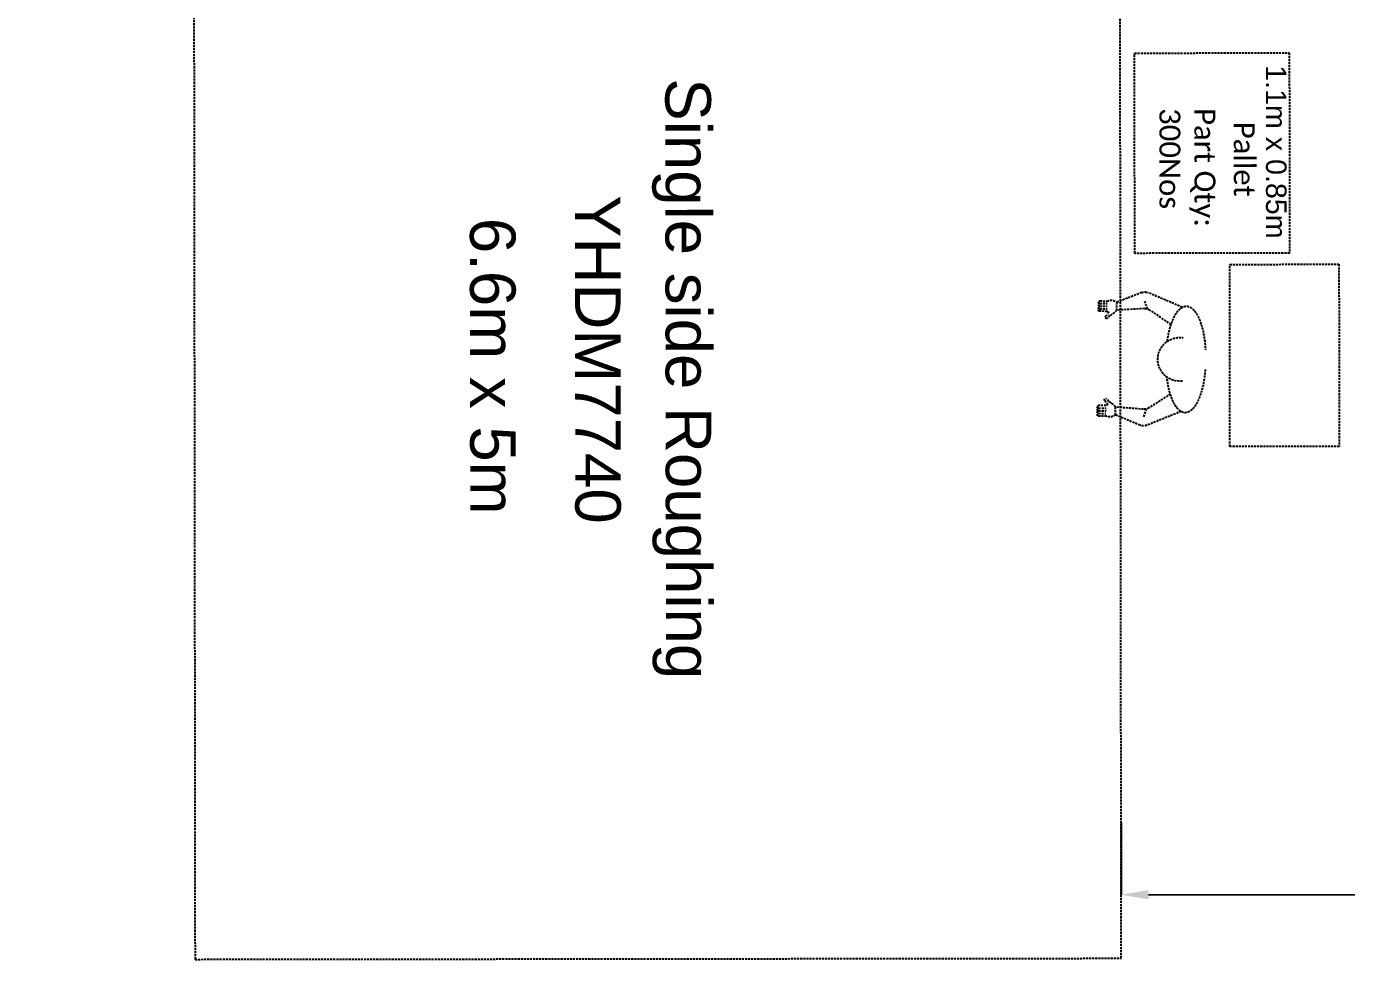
# Model space of a CAD drawing. Header units: feet. Extents: x -99009 to 3252343, y -11094690 to 9035152.
# Drawn here: x 2429752 to 2437003, y -1887362 to -1882165 of the extents above; entities that cross this region are included whole.
import ezdxf

# ---------------------------------------------------------------- set-up
doc = ezdxf.new("R2010")
doc.units = ezdxf.units.FT
doc.header["$PDSIZE"] = -1
for name, pattern in [('CENTER', [2, 1.25, -0.25, 0.25, -0.25]), ('HIDDEN', [0.375, 0.25, -0.125]), ('PHANTOM2', [1.25, 0.625, -0.125, 0.125, -0.125, 0.125, -0.125])]:
    doc.linetypes.add(name, pattern=pattern)
doc.layers.add('1', color=1, linetype='Continuous')
doc.layers.add('Layer1', color=7, linetype='CENTER')
doc.styles.add('ARIAL', font='arial.ttf')
doc.styles.add('PDF Calibri', font='calibri.ttf')
doc.dimstyles.new('lay', dxfattribs={"dimtxt": 200, "dimasz": 150, "dimexe": 0, "dimexo": 0, "dimgap": 100, "dimtad": 1, "dimdec": 1, "dimzin": 12, "dimdsep": 46, "dimtxsty": 'ARIAL', "dimcen": 0, "dimclrd": 3, "dimclre": 3, "dimclrt": 1, "dimadec": 0, "dimazin": 0, "dimtfac": 1, "dimtdec": 1, "dimtix": 1, "dimtmove": 2, "dimatfit": 3, "dimfxl": 0.75, "dimtolj": 1, "dimtzin": 12, "dimlwe": 25, "dimarcsym": 1})

# ---------------------------------------------------------------- blocks, each defined once
blk = doc.blocks.new('*D2671')
at = {"layer": 'Defpoints', "color": 0}
for p in [(2435764.2, -1886538.7), (2439164.4, -1886534.9), (2439164.9, -1886930.4)]:
    blk.add_point(p, dxfattribs=at)
at = {"layer": 'Layer1', "color": 3, "linetype": 'ByBlock', "lineweight": 25}
for p, q in [((2435764.2, -1886538.7), (2435764.6, -1886934.3)), ((2439164.4, -1886534.9), (2439164.9, -1886930.4))]:
    blk.add_line(p, q, dxfattribs=at)
at = {"layer": 'Layer1', "color": 3, "linetype": 'ByBlock', "lineweight": -2}
blk.add_line((2435914.6, -1886934.1), (2439014.9, -1886930.6), dxfattribs=at)
at = {"layer": 'Layer1', "color": 3}
for points in [[(2439014.9, -1886955.6), (2439014.8, -1886905.6), (2439164.9, -1886930.4)], [(2435914.6, -1886909.1), (2435914.7, -1886959.1), (2435764.6, -1886934.3)]]:
    blk.add_solid(points, dxfattribs=at)
at = {"layer": 'Layer1', "color": 1, "insert": (2437464.5, -1886730.3), "char_height": 200, "attachment_point": 5, "rotation": 0.06505, "style": 'ARIAL'}
blk.add_mtext('\\A1;3400.2', dxfattribs=at)
blk = doc.blocks.new('*D2703')
at = {"layer": 'Defpoints', "color": 0}
for p in [(2435764.2, -1886538.7), (2439164.4, -1886534.9), (2439164.9, -1886930.4)]:
    blk.add_point(p, dxfattribs=at)
at = {"layer": 'Layer1', "color": 3, "linetype": 'ByBlock', "lineweight": 25}
for p, q in [((2435764.2, -1886538.7), (2435764.6, -1886934.3)), ((2439164.4, -1886534.9), (2439164.9, -1886930.4))]:
    blk.add_line(p, q, dxfattribs=at)
at = {"layer": 'Layer1', "color": 3, "linetype": 'ByBlock', "lineweight": -2}
blk.add_line((2435914.6, -1886934.1), (2439014.9, -1886930.6), dxfattribs=at)
at = {"layer": 'Layer1', "color": 3}
for points in [[(2439014.9, -1886955.6), (2439014.8, -1886905.6), (2439164.9, -1886930.4)], [(2435914.6, -1886909.1), (2435914.7, -1886959.1), (2435764.6, -1886934.3)]]:
    blk.add_solid(points, dxfattribs=at)
at = {"layer": 'Layer1', "color": 1, "insert": (2437464.5, -1886730.3), "char_height": 200, "attachment_point": 5, "rotation": 0.06505, "style": 'ARIAL'}
blk.add_mtext('\\A1;3400.2', dxfattribs=at)

msp = doc.modelspace()

# ---------------------------------------------------------------- linework, layer by layer
at = {"layer": '1'}
msp.add_arc((2520410.24778, -1978395.99612), 100000, 84.1346387202, 194.3871675539, dxfattribs=at)
at = {"layer": 'Layer1', "color": 6, "linetype": 'HIDDEN', "ltscale": 45}
for p, q in [((2435877.05986, -1883626.9179), (2435739.88843, -1883680.74086)), ((2436100.36999, -1883707.70353), (2435912.90274, -1883627.46462)), ((2435646.88438, -1883715.60564), (2435687.76204, -1883716.07605)), ((2435647.04746, -1883701.43482), (2435687.92512, -1883701.90523)), ((2435647.21053, -1883687.26399), (2435688.08819, -1883687.7344)), ((2435647.37361, -1883673.09317), (2435688.25127, -1883673.56358)), ((2435739.88843, -1883680.74086), (2435739.39477, -1883723.63909)), ((2435893.55091, -1883715.07127), (2435739.39477, -1883723.63909)), ((2435908.89707, -1883716.74456), (2435894.3147, -1883670.89303)), ((2435687.59897, -1883730.24687), (2435646.72131, -1883729.77646)), ((2435679.41091, -1883757.64061), (2435692.6823, -1883743.8331)), ((2435702.90141, -1883753.65188), (2435689.62825, -1883767.46123)), ((2436038.81188, -1883802.75564), (2435922.88438, -1883723.27602)), ((2435674.08394, -1884220.54164), (2435687.03407, -1884234.6509)), ((2435697.47644, -1884225.06989), (2435684.52458, -1884210.95874)), ((2436034.42795, -1884183.70928), (2435916.70212, -1884260.50007)), ((2435640.27255, -1884290.15861), (2435681.15021, -1884290.62902)), ((2435640.43562, -1884275.98779), (2435681.31329, -1884276.4582)), ((2435640.5987, -1884261.81696), (2435681.47636, -1884262.28738)), ((2435681.63944, -1884248.11655), (2435640.76177, -1884247.64614)), ((2435732.77579, -1884298.81277), (2435733.26946, -1884255.91454)), ((2435887.1876, -1884268.02761), (2435733.26946, -1884255.91454)), ((2435902.56821, -1884266.70792), (2435886.93455, -1884312.21172)), ((2436093.78237, -1884280.15283), (2435904.51827, -1884356.05639)), ((2435640.10947, -1884304.32943), (2435680.98714, -1884304.79984)), ((2435868.67229, -1884355.77814), (2435732.77579, -1884298.81277))]:
    msp.add_line(p, q, dxfattribs=at)
for points in [[(2430670.49732, -1880646.09483), (2430678.03956, -1887289.09054), (2435765.03628, -1887283.31494), (2435757.49404, -1880640.31922)], [(2430670.49732, -1880646.09483), (2430678.03956, -1887289.09054), (2435765.03628, -1887283.31494), (2435757.49404, -1880640.31922)], [(2436687.92371, -1882310.56798), (2436689.17261, -1883410.56727), (2435839.17316, -1883411.53233), (2435837.92426, -1882311.53304)], [(2436687.92371, -1882310.56798), (2436689.17261, -1883410.56727), (2435839.17316, -1883411.53233), (2435837.92426, -1882311.53304)], [(2436960.70924, -1883471.49374), (2436961.84461, -1884471.4931), (2436361.84499, -1884472.17432), (2436360.70963, -1883472.17496)], [(2436960.70924, -1883471.49374), (2436961.84461, -1884471.4931), (2436361.84499, -1884472.17432), (2436360.70963, -1883472.17496)]]:
    msp.add_lwpolyline(points, close=True, dxfattribs=at)
at = {"layer": 'Layer1', "color": 6, "linetype": 'HIDDEN', "ltscale": 45, "extrusion": (0, 0, -1)}
for centre, major_axis, ratio, start_param, end_param in [((2435894.3147, -1883670.89303), (33.01658, -33.78532), 1, 3.5415656633, 4.3199056598), ((2435646.80284, -1883722.69105), (-5.0678, -4.95249), 1, -0.7853981634, 2.3561944902), ((2435646.96592, -1883708.52023), (4.95249, -5.0678), 1, 0.7853981634, 3.926990817), ((2435647.12899, -1883694.3494), (4.95249, -5.0678), 1, 0.7853981634, 3.926990817), ((2435647.29207, -1883680.17858), (4.95249, -5.0678), 1, 0.7853981634, 3.926990817), ((2435708.58365, -1883716.62287), (-34.05649, -33.28158), 1, 1.9035298736, 3.0620634873), ((2435896.17236, -1883762.23767), (33.01658, -33.78532), 1, 3.8599617907, 4.5164779493), ((2436119.5326, -1883994.1866), (-3.36566, -292.46851), 0.3735851604, 1.9131562875, 4.5261353359), ((2435684.52047, -1883762.55), (0.13534, -7.08459), 0.999999977, -0.7859121028, 2.3553193331), ((2435685.87247, -1883738.63693), (-6.12627, -5.98688), 1, 2.5476337296, 4.5672778595), ((2435662.25937, -1883667.04112), (66.86763, -68.42455), 1, 6.1192985445, 6.6183303489), ((2436086.0502, -1883993.80129), (84.05665, -86.01379), 1, 0.6457337883, 4.0666551921), ((2436119.5326, -1883994.1866), (-3.36566, -292.46851), 0.3735851604, -1.3845426824, 1.2284363661), ((2435679.30512, -1884215.75113), (-0.29834, -7.0796), 0.999999977, 0.7862733137, 3.9275047497), ((2435654.85203, -1884310.72244), (-68.42455, -66.86763), 1, 2.8064476118, 3.3054794162), ((2435640.19101, -1884297.24402), (4.95249, -5.0678), 1, 0.7853981634, 3.926990817), ((2435640.35409, -1884283.0732), (4.95249, -5.0678), 1, 0.7853981634, 3.926990817), ((2435640.51716, -1884268.90238), (-5.0678, -4.95249), 1, -0.7853981634, 2.3561944902), ((2435640.68024, -1884254.73155), (-5.0678, -4.95249), 1, -0.7853981634, 2.3561944902), ((2435680.10647, -1884239.68898), (5.98688, -6.12627), 1, 4.8575001013, 6.8771442312), ((2435890.89378, -1884220.93402), (-33.78532, -33.01658), 1, -1.3748852957, -0.7183691371), ((2435702.30504, -1884262.21986), (33.28158, -34.05649), 1, 0.0795291663, 1.23806278), ((2435886.93455, -1884312.21172), (-33.78532, -33.01658), 1, -1.1783130062, -0.3999730097)]:
    msp.add_ellipse(centre, major_axis=major_axis, ratio=ratio, start_param=start_param, end_param=end_param, dxfattribs=at)

# ---------------------------------------------------------------- texts
at = {"layer": 'Layer1', "color": 6, "linetype": 'HIDDEN', "ltscale": 45, "style": 'ARIAL'}
for s, height, p in [('1.1m x 0.85m', 112.5, (2436559.2976, -1882378.39333)), ('Single side Roughing', 250, (2433261.04886, -1882450.21542)), ('Single side Roughing', 250, (2433261.04886, -1882450.21542)), ('YHDM7740', 250, (2432764.45932, -1883091.7024)), ('YHDM7740', 250, (2432764.45932, -1883091.7024)), ('6.6m x 5m', 250, (2432187.93838, -1883216.66881)), ('6.6m x 5m', 250, (2432187.93838, -1883216.66881))]:
    msp.add_text(s, height=height, rotation=270.065051714, dxfattribs=at).set_placement(p)
at = {"layer": 'Layer1', "color": 6, "linetype": 'HIDDEN', "ltscale": 45, "char_height": 115.295942, "attachment_point": 7, "rotation": 270.065051714, "style": 'PDF Calibri'}
for s, insert in [('Part Qty: \\P300Nos', (2435973.1348, -1882614.25002)), ('Part Qty: \\P300Nos', (2435973.1348, -1882614.25002)), ('Pallet', (2436381.71969, -1882688.78617)), ('Pallet', (2436381.71969, -1882688.78617))]:
    msp.add_mtext(s, dxfattribs=dict(at, insert=insert))

# ---------------------------------------------------------------- dimensions: what is measured, and where the dimension line sits
at = {"layer": 'Layer1', "color": 7, "linetype": 'PHANTOM2'}
for picture in ['*D2671', '*D2703']:
    dim = msp.add_linear_dim(base=(2439164.87132, -1886930.44228), p1=(2435764.19089, -1886538.71542), p2=(2439164.42218, -1886534.85491), angle=0.065051714, dimstyle='lay', dxfattribs=at)
    dim.commit()
    dim.dimension.update_dxf_attribs({"geometry": picture, "text_midpoint": (2437464.52621, -1886730.27267)})

doc.saveas('drawing.dxf')
